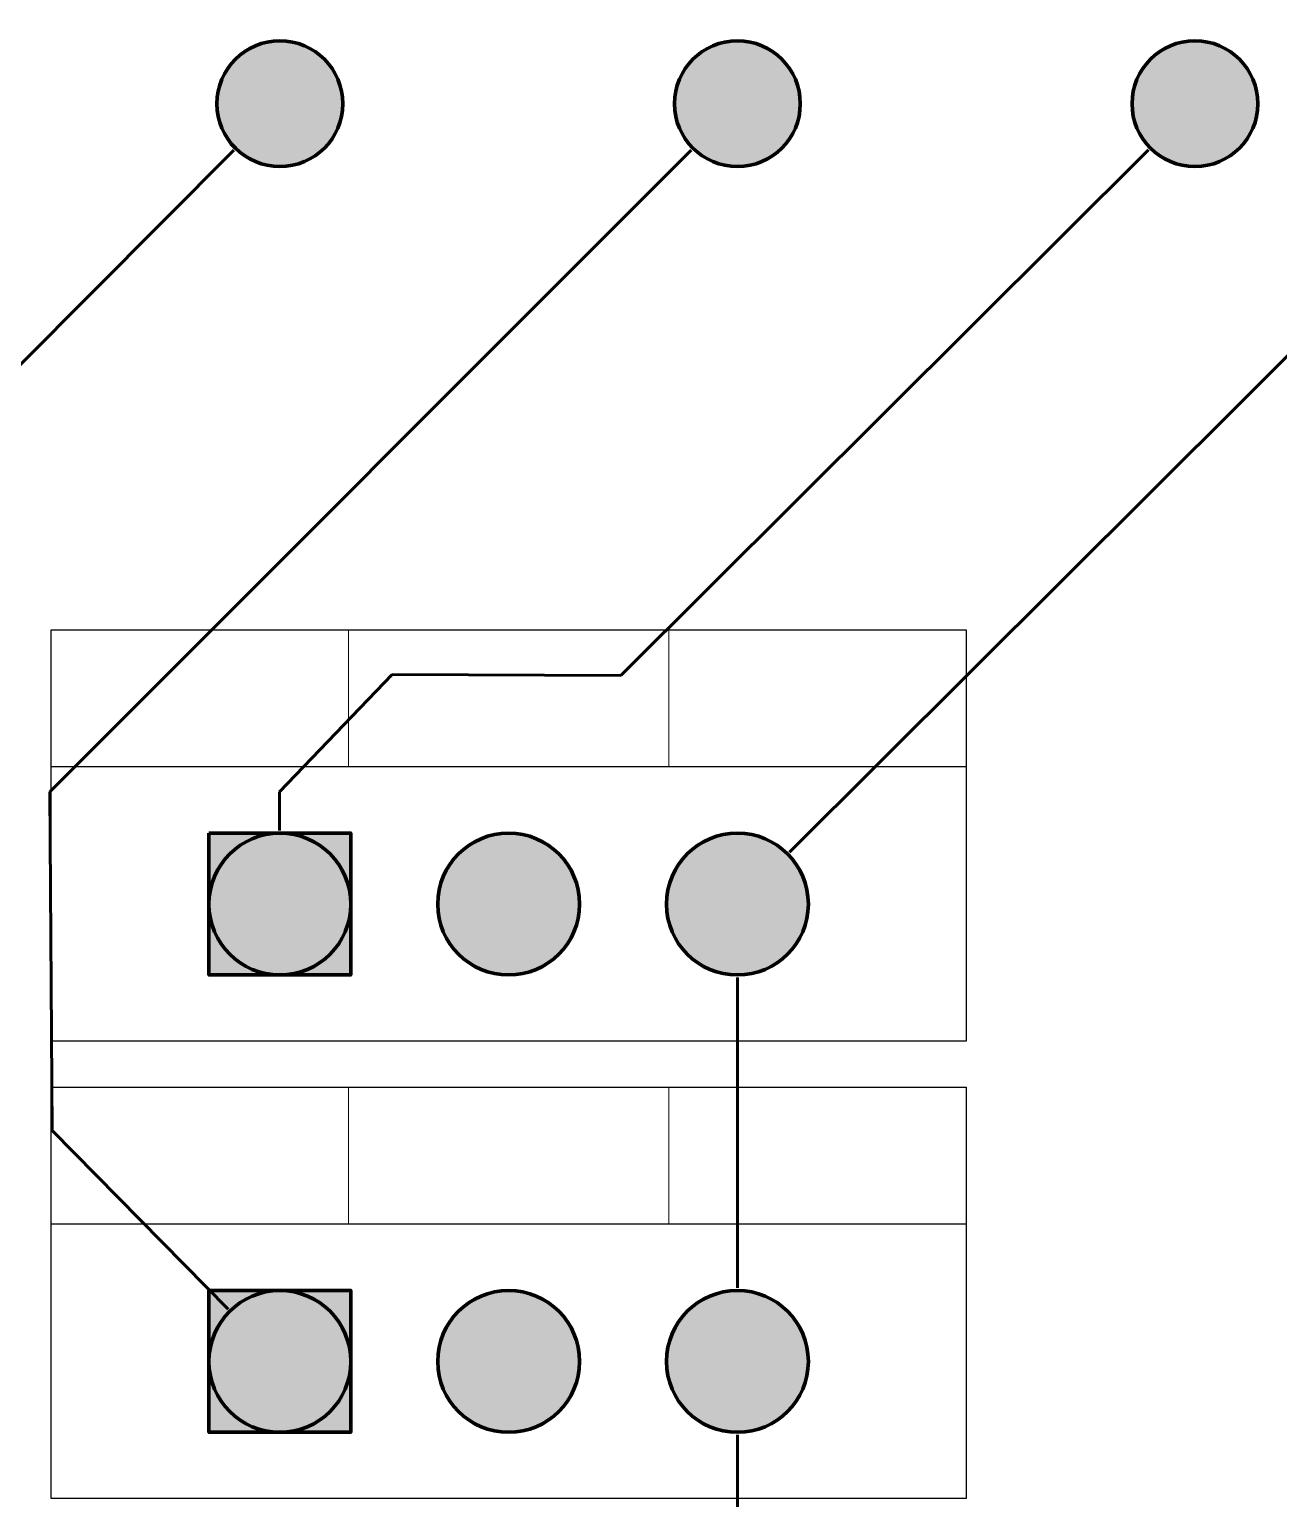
# Model space of a CAD drawing. Header units: inches. Extents: x 3.6 to 56.9, y 3.5 to 76.6.
# Drawn here: x 33.85 to 47.72, y 32.14 to 48.46 of the extents above; entities that cross this region are included whole.
import ezdxf

# ---------------------------------------------------------------- set-up
doc = ezdxf.new("R2010")
doc.units = ezdxf.units.IN
doc.header["$MEASUREMENT"] = 0
for name, color, linetype in [('board', 7, 'Continuous'), ('copper', 7, 'Continuous'), ('mask', 7, 'Continuous'), ('silk', 7, 'Continuous')]:
    doc.layers.add(name, color=color, linetype=linetype)

msp = doc.modelspace()

# ---------------------------------------------------------------- hatches: boundary and pattern name
at = {"layer": 'mask', "true_color": 0xffffff}
h = msp.add_hatch(color=7, dxfattribs=at)
edge = h.paths.add_edge_path()
edge.add_spline(control_points=[(36.634, 46.936), (36.248, 46.936), (35.935, 47.249), (35.935, 47.634), (35.935, 48.02), (36.248, 48.333), (36.634, 48.333), (37.019, 48.333), (37.332, 48.02), (37.332, 47.634), (37.332, 47.249), (37.019, 46.936), (36.634, 46.936)], knot_values=[0, 0, 0, 0, 1, 1, 1, 2, 2, 2, 3, 3, 3, 4, 4, 4, 4], degree=3, periodic=1)
h = msp.add_hatch(color=7, dxfattribs=at)
edge = h.paths.add_edge_path()
edge.add_spline(control_points=[(41.714, 46.936), (41.328, 46.936), (41.015, 47.249), (41.015, 47.634), (41.015, 48.02), (41.328, 48.333), (41.714, 48.333), (42.099, 48.333), (42.412, 48.02), (42.412, 47.634), (42.412, 47.249), (42.099, 46.936), (41.714, 46.936)], knot_values=[0, 0, 0, 0, 1, 1, 1, 2, 2, 2, 3, 3, 3, 4, 4, 4, 4], degree=3, periodic=1)
h = msp.add_hatch(color=7, dxfattribs=at)
edge = h.paths.add_edge_path()
edge.add_spline(control_points=[(46.794, 46.936), (46.408, 46.936), (46.095, 47.249), (46.095, 47.634), (46.095, 48.02), (46.408, 48.333), (46.794, 48.333), (47.179, 48.333), (47.492, 48.02), (47.492, 47.634), (47.492, 47.249), (47.179, 46.936), (46.794, 46.936)], knot_values=[0, 0, 0, 0, 1, 1, 1, 2, 2, 2, 3, 3, 3, 4, 4, 4, 4], degree=3, periodic=1)
h = msp.add_hatch(color=7, dxfattribs=at)
h.dxf.hatch_style = 2
h.paths.add_polyline_path([(35.846, 39.532), (37.421, 39.532), (37.421, 37.957), (35.846, 37.957)])
h = msp.add_hatch(color=7, dxfattribs=at)
edge = h.paths.add_edge_path()
edge.add_spline(control_points=[(37.421, 38.744), (37.421, 38.309), (37.069, 37.957), (36.634, 37.957), (36.199, 37.957), (35.846, 38.309), (35.846, 38.744), (35.846, 39.179), (36.199, 39.532), (36.634, 39.532), (37.069, 39.532), (37.421, 39.179), (37.421, 38.744)], knot_values=[0, 0, 0, 0, 1, 1, 1, 2, 2, 2, 3, 3, 3, 4, 4, 4, 4], degree=3, periodic=1)
h = msp.add_hatch(color=7, dxfattribs=at)
edge = h.paths.add_edge_path()
edge.add_spline(control_points=[(39.961, 38.744), (39.961, 38.309), (39.609, 37.957), (39.174, 37.957), (38.739, 37.957), (38.386, 38.309), (38.386, 38.744), (38.386, 39.179), (38.739, 39.532), (39.174, 39.532), (39.609, 39.532), (39.961, 39.179), (39.961, 38.744)], knot_values=[0, 0, 0, 0, 1, 1, 1, 2, 2, 2, 3, 3, 3, 4, 4, 4, 4], degree=3, periodic=1)
h = msp.add_hatch(color=7, dxfattribs=at)
edge = h.paths.add_edge_path()
edge.add_spline(control_points=[(42.501, 38.744), (42.501, 38.309), (42.149, 37.957), (41.714, 37.957), (41.279, 37.957), (40.926, 38.309), (40.926, 38.744), (40.926, 39.179), (41.279, 39.532), (41.714, 39.532), (42.149, 39.532), (42.501, 39.179), (42.501, 38.744)], knot_values=[0, 0, 0, 0, 1, 1, 1, 2, 2, 2, 3, 3, 3, 4, 4, 4, 4], degree=3, periodic=1)
h = msp.add_hatch(color=7, dxfattribs=at)
h.dxf.hatch_style = 2
h.paths.add_polyline_path([(35.846, 34.452), (37.421, 34.452), (37.421, 32.877), (35.846, 32.877)])
h = msp.add_hatch(color=7, dxfattribs=at)
edge = h.paths.add_edge_path()
edge.add_spline(control_points=[(37.421, 33.664), (37.421, 33.229), (37.069, 32.877), (36.634, 32.877), (36.199, 32.877), (35.846, 33.229), (35.846, 33.664), (35.846, 34.099), (36.199, 34.452), (36.634, 34.452), (37.069, 34.452), (37.421, 34.099), (37.421, 33.664)], knot_values=[0, 0, 0, 0, 1, 1, 1, 2, 2, 2, 3, 3, 3, 4, 4, 4, 4], degree=3, periodic=1)
h = msp.add_hatch(color=7, dxfattribs=at)
edge = h.paths.add_edge_path()
edge.add_spline(control_points=[(39.961, 33.664), (39.961, 33.229), (39.609, 32.877), (39.174, 32.877), (38.739, 32.877), (38.386, 33.229), (38.386, 33.664), (38.386, 34.099), (38.739, 34.452), (39.174, 34.452), (39.609, 34.452), (39.961, 34.099), (39.961, 33.664)], knot_values=[0, 0, 0, 0, 1, 1, 1, 2, 2, 2, 3, 3, 3, 4, 4, 4, 4], degree=3, periodic=1)
h = msp.add_hatch(color=7, dxfattribs=at)
edge = h.paths.add_edge_path()
edge.add_spline(control_points=[(42.501, 33.664), (42.501, 33.229), (42.149, 32.877), (41.714, 32.877), (41.279, 32.877), (40.926, 33.229), (40.926, 33.664), (40.926, 34.099), (41.279, 34.452), (41.714, 34.452), (42.149, 34.452), (42.501, 34.099), (42.501, 33.664)], knot_values=[0, 0, 0, 0, 1, 1, 1, 2, 2, 2, 3, 3, 3, 4, 4, 4, 4], degree=3, periodic=1)

# ---------------------------------------------------------------- linework, layer by layer
at = {"layer": 'board', "color": 7, "lineweight": 20, "true_color": 0xffffff}
msp.add_open_spline([(56.852, 12.165), (56.852, 12.165), (55.334, 10.643), (55.334, 10.643), (55.334, 10.643), (43.947, 10.643), (43.947, 10.643), (43.947, 10.643), (41.417, 8.109), (41.417, 8.109), (41.417, 8.109), (8.776, 8.109), (8.776, 8.109), (8.776, 8.109), (6.246, 10.643), (6.246, 10.643), (6.246, 10.643), (4.711, 10.643), (4.711, 10.643), (4.219, 10.587), (3.773, 10.94), (3.715, 11.431), (3.707, 11.498), (3.707, 11.571), (3.715, 11.64), (3.715, 11.64), (3.715, 75.509), (3.715, 75.509), (3.657, 76.002), (4.01, 76.448), (4.501, 76.506), (4.571, 76.514), (4.641, 76.514), (4.711, 76.506), (4.711, 76.506), (55.856, 76.506), (55.856, 76.506), (56.349, 76.564), (56.795, 76.21), (56.852, 75.718), (56.86, 75.648), (56.86, 75.578), (56.852, 75.509), (56.852, 75.509), (56.852, 12.165), (56.852, 12.165)], degree=3, knots=[0, 0, 0, 0, 1, 1, 1, 2, 2, 2, 3, 3, 3, 4, 4, 4, 5, 5, 5, 6, 6, 6, 7, 7, 7, 8, 8, 8, 9, 9, 9, 10, 10, 10, 11, 11, 11, 12, 12, 12, 13, 13, 13, 14, 14, 14, 15, 15, 15, 15], dxfattribs=at)
at = {"layer": 'copper', "color": 7, "lineweight": 60, "true_color": 0xffffff}
for points in [[(29.027, 39.992), (36.121, 47.119)], [(34.078, 39.992), (41.2, 47.12)], [(40.42, 41.282), (46.279, 47.121)], [(49.338, 46.346), (42.291, 39.32)], [(36.63, 39.992), (37.879, 41.295)], [(37.879, 41.295), (40.42, 41.282)], [(34.107, 36.23), (34.078, 39.992)], [(36.631, 39.56), (36.63, 39.992)], [(41.714, 34.48), (41.714, 37.929)], [(36.061, 34.245), (34.107, 36.23)], [(41.714, 32.849), (41.714, 29.4)]]:
    msp.add_lwpolyline(points, dxfattribs=at)
at = {"layer": 'copper', "color": 7, "lineweight": 50, "true_color": 0xffffff}
for points in [[(35.846, 39.532), (37.421, 39.532), (37.421, 37.957), (35.846, 37.957), (35.846, 39.532)], [(35.846, 34.452), (37.421, 34.452), (37.421, 32.877), (35.846, 32.877), (35.846, 34.452)]]:
    msp.add_lwpolyline(points, dxfattribs=at)
for points in [[(36.634, 46.936), (36.248, 46.936), (35.935, 47.249), (35.935, 47.634), (35.935, 48.02), (36.248, 48.333), (36.634, 48.333), (37.019, 48.333), (37.332, 48.02), (37.332, 47.634), (37.332, 47.249), (37.019, 46.936), (36.634, 46.936)], [(41.714, 46.936), (41.328, 46.936), (41.015, 47.249), (41.015, 47.634), (41.015, 48.02), (41.328, 48.333), (41.714, 48.333), (42.099, 48.333), (42.412, 48.02), (42.412, 47.634), (42.412, 47.249), (42.099, 46.936), (41.714, 46.936)], [(46.794, 46.936), (46.408, 46.936), (46.095, 47.249), (46.095, 47.634), (46.095, 48.02), (46.408, 48.333), (46.794, 48.333), (47.179, 48.333), (47.492, 48.02), (47.492, 47.634), (47.492, 47.249), (47.179, 46.936), (46.794, 46.936)], [(37.421, 38.744), (37.421, 38.309), (37.069, 37.957), (36.634, 37.957), (36.199, 37.957), (35.846, 38.309), (35.846, 38.744), (35.846, 39.179), (36.199, 39.532), (36.634, 39.532), (37.069, 39.532), (37.421, 39.179), (37.421, 38.744)], [(39.961, 38.744), (39.961, 38.309), (39.609, 37.957), (39.174, 37.957), (38.739, 37.957), (38.386, 38.309), (38.386, 38.744), (38.386, 39.179), (38.739, 39.532), (39.174, 39.532), (39.609, 39.532), (39.961, 39.179), (39.961, 38.744)], [(42.501, 38.744), (42.501, 38.309), (42.149, 37.957), (41.714, 37.957), (41.279, 37.957), (40.926, 38.309), (40.926, 38.744), (40.926, 39.179), (41.279, 39.532), (41.714, 39.532), (42.149, 39.532), (42.501, 39.179), (42.501, 38.744)], [(37.421, 33.664), (37.421, 33.229), (37.069, 32.877), (36.634, 32.877), (36.199, 32.877), (35.846, 33.229), (35.846, 33.664), (35.846, 34.099), (36.199, 34.452), (36.634, 34.452), (37.069, 34.452), (37.421, 34.099), (37.421, 33.664)], [(39.961, 33.664), (39.961, 33.229), (39.609, 32.877), (39.174, 32.877), (38.739, 32.877), (38.386, 33.229), (38.386, 33.664), (38.386, 34.099), (38.739, 34.452), (39.174, 34.452), (39.609, 34.452), (39.961, 34.099), (39.961, 33.664)], [(42.501, 33.664), (42.501, 33.229), (42.149, 32.877), (41.714, 32.877), (41.279, 32.877), (40.926, 33.229), (40.926, 33.664), (40.926, 34.099), (41.279, 34.452), (41.714, 34.452), (42.149, 34.452), (42.501, 34.099), (42.501, 33.664)]]:
    msp.add_open_spline(points, degree=3, knots=[0, 0, 0, 0, 1, 1, 1, 2, 2, 2, 3, 3, 3, 4, 4, 4, 4], dxfattribs=at)
at = {"layer": 'mask', "lineweight": 0}
for points in [[(35.846, 39.532), (37.421, 39.532), (37.421, 37.957), (35.846, 37.957), (35.846, 39.532)], [(35.846, 34.452), (37.421, 34.452), (37.421, 32.877), (35.846, 32.877), (35.846, 34.452)]]:
    msp.add_lwpolyline(points, dxfattribs=at)
at = {"layer": 'mask', "color": 7, "lineweight": 80, "true_color": 0xffffff}
for points in [[(35.846, 39.532), (37.421, 39.532), (37.421, 37.957), (35.846, 37.957), (35.846, 39.532)], [(35.846, 34.452), (37.421, 34.452), (37.421, 32.877), (35.846, 32.877), (35.846, 34.452)]]:
    msp.add_lwpolyline(points, dxfattribs=at)
at = {"layer": 'mask', "lineweight": 0}
for points in [[(36.634, 46.936), (36.248, 46.936), (35.935, 47.249), (35.935, 47.634), (35.935, 48.02), (36.248, 48.333), (36.634, 48.333), (37.019, 48.333), (37.332, 48.02), (37.332, 47.634), (37.332, 47.249), (37.019, 46.936), (36.634, 46.936)], [(41.714, 46.936), (41.328, 46.936), (41.015, 47.249), (41.015, 47.634), (41.015, 48.02), (41.328, 48.333), (41.714, 48.333), (42.099, 48.333), (42.412, 48.02), (42.412, 47.634), (42.412, 47.249), (42.099, 46.936), (41.714, 46.936)], [(46.794, 46.936), (46.408, 46.936), (46.095, 47.249), (46.095, 47.634), (46.095, 48.02), (46.408, 48.333), (46.794, 48.333), (47.179, 48.333), (47.492, 48.02), (47.492, 47.634), (47.492, 47.249), (47.179, 46.936), (46.794, 46.936)], [(37.421, 38.744), (37.421, 38.309), (37.069, 37.957), (36.634, 37.957), (36.199, 37.957), (35.846, 38.309), (35.846, 38.744), (35.846, 39.179), (36.199, 39.532), (36.634, 39.532), (37.069, 39.532), (37.421, 39.179), (37.421, 38.744)], [(39.961, 38.744), (39.961, 38.309), (39.609, 37.957), (39.174, 37.957), (38.739, 37.957), (38.386, 38.309), (38.386, 38.744), (38.386, 39.179), (38.739, 39.532), (39.174, 39.532), (39.609, 39.532), (39.961, 39.179), (39.961, 38.744)], [(42.501, 38.744), (42.501, 38.309), (42.149, 37.957), (41.714, 37.957), (41.279, 37.957), (40.926, 38.309), (40.926, 38.744), (40.926, 39.179), (41.279, 39.532), (41.714, 39.532), (42.149, 39.532), (42.501, 39.179), (42.501, 38.744)], [(37.421, 33.664), (37.421, 33.229), (37.069, 32.877), (36.634, 32.877), (36.199, 32.877), (35.846, 33.229), (35.846, 33.664), (35.846, 34.099), (36.199, 34.452), (36.634, 34.452), (37.069, 34.452), (37.421, 34.099), (37.421, 33.664)], [(39.961, 33.664), (39.961, 33.229), (39.609, 32.877), (39.174, 32.877), (38.739, 32.877), (38.386, 33.229), (38.386, 33.664), (38.386, 34.099), (38.739, 34.452), (39.174, 34.452), (39.609, 34.452), (39.961, 34.099), (39.961, 33.664)], [(42.501, 33.664), (42.501, 33.229), (42.149, 32.877), (41.714, 32.877), (41.279, 32.877), (40.926, 33.229), (40.926, 33.664), (40.926, 34.099), (41.279, 34.452), (41.714, 34.452), (42.149, 34.452), (42.501, 34.099), (42.501, 33.664)]]:
    msp.add_open_spline(points, degree=3, knots=[0, 0, 0, 0, 1, 1, 1, 2, 2, 2, 3, 3, 3, 4, 4, 4, 4], dxfattribs=at)
at = {"layer": 'mask', "color": 7, "lineweight": 80, "true_color": 0xffffff}
for points in [[(36.634, 46.936), (36.248, 46.936), (35.935, 47.249), (35.935, 47.634), (35.935, 48.02), (36.248, 48.333), (36.634, 48.333), (37.019, 48.333), (37.332, 48.02), (37.332, 47.634), (37.332, 47.249), (37.019, 46.936), (36.634, 46.936)], [(41.714, 46.936), (41.328, 46.936), (41.015, 47.249), (41.015, 47.634), (41.015, 48.02), (41.328, 48.333), (41.714, 48.333), (42.099, 48.333), (42.412, 48.02), (42.412, 47.634), (42.412, 47.249), (42.099, 46.936), (41.714, 46.936)], [(46.794, 46.936), (46.408, 46.936), (46.095, 47.249), (46.095, 47.634), (46.095, 48.02), (46.408, 48.333), (46.794, 48.333), (47.179, 48.333), (47.492, 48.02), (47.492, 47.634), (47.492, 47.249), (47.179, 46.936), (46.794, 46.936)], [(37.421, 38.744), (37.421, 38.309), (37.069, 37.957), (36.634, 37.957), (36.199, 37.957), (35.846, 38.309), (35.846, 38.744), (35.846, 39.179), (36.199, 39.532), (36.634, 39.532), (37.069, 39.532), (37.421, 39.179), (37.421, 38.744)], [(39.961, 38.744), (39.961, 38.309), (39.609, 37.957), (39.174, 37.957), (38.739, 37.957), (38.386, 38.309), (38.386, 38.744), (38.386, 39.179), (38.739, 39.532), (39.174, 39.532), (39.609, 39.532), (39.961, 39.179), (39.961, 38.744)], [(42.501, 38.744), (42.501, 38.309), (42.149, 37.957), (41.714, 37.957), (41.279, 37.957), (40.926, 38.309), (40.926, 38.744), (40.926, 39.179), (41.279, 39.532), (41.714, 39.532), (42.149, 39.532), (42.501, 39.179), (42.501, 38.744)], [(37.421, 33.664), (37.421, 33.229), (37.069, 32.877), (36.634, 32.877), (36.199, 32.877), (35.846, 33.229), (35.846, 33.664), (35.846, 34.099), (36.199, 34.452), (36.634, 34.452), (37.069, 34.452), (37.421, 34.099), (37.421, 33.664)], [(39.961, 33.664), (39.961, 33.229), (39.609, 32.877), (39.174, 32.877), (38.739, 32.877), (38.386, 33.229), (38.386, 33.664), (38.386, 34.099), (38.739, 34.452), (39.174, 34.452), (39.609, 34.452), (39.961, 34.099), (39.961, 33.664)], [(42.501, 33.664), (42.501, 33.229), (42.149, 32.877), (41.714, 32.877), (41.279, 32.877), (40.926, 33.229), (40.926, 33.664), (40.926, 34.099), (41.279, 34.452), (41.714, 34.452), (42.149, 34.452), (42.501, 34.099), (42.501, 33.664)]]:
    msp.add_open_spline(points, degree=3, knots=[0, 0, 0, 0, 1, 1, 1, 2, 2, 2, 3, 3, 3, 4, 4, 4, 4], dxfattribs=at)
at = {"layer": 'silk', "color": 7, "lineweight": 25, "true_color": 0xffffff}
for points in [[(34.094, 41.792), (44.254, 41.792)], [(34.094, 37.22), (34.094, 41.792)], [(34.094, 41.792), (44.254, 41.792)], [(34.094, 40.268), (34.094, 41.792)], [(44.254, 41.792), (44.254, 37.22)], [(44.254, 41.792), (44.254, 40.268)], [(44.254, 40.268), (34.094, 40.268)], [(44.254, 37.22), (34.094, 37.22)], [(34.094, 36.712), (44.254, 36.712)], [(34.094, 32.14), (34.094, 36.712)], [(34.094, 36.712), (44.254, 36.712)], [(34.094, 35.188), (34.094, 36.712)], [(44.254, 36.712), (44.254, 32.14)], [(44.254, 36.712), (44.254, 35.188)], [(44.254, 35.188), (34.094, 35.188)], [(44.254, 32.14), (34.094, 32.14)]]:
    msp.add_lwpolyline(points, dxfattribs=at)
at = {"layer": 'silk', "color": 7, "lineweight": 13, "true_color": 0xffffff}
for points in [[(37.396, 41.792), (37.396, 40.268)], [(40.952, 41.792), (40.952, 40.268)], [(37.396, 36.712), (37.396, 35.188)], [(40.952, 36.712), (40.952, 35.188)]]:
    msp.add_lwpolyline(points, dxfattribs=at)
at = {"layer": 'silk', "lineweight": 0}
for points in [[(35.846, 39.532), (37.421, 39.532), (37.421, 37.957), (35.846, 37.957), (35.846, 39.532)], [(35.846, 34.452), (37.421, 34.452), (37.421, 32.877), (35.846, 32.877), (35.846, 34.452)]]:
    msp.add_lwpolyline(points, dxfattribs=at)
at = {"layer": 'silk', "color": 18, "lineweight": 80, "true_color": 0x000000}
for points in [[(35.846, 39.532), (37.421, 39.532), (37.421, 37.957), (35.846, 37.957), (35.846, 39.532)], [(35.846, 34.452), (37.421, 34.452), (37.421, 32.877), (35.846, 32.877), (35.846, 34.452)]]:
    msp.add_lwpolyline(points, dxfattribs=at)
at = {"layer": 'silk', "lineweight": 0}
for points in [[(36.634, 46.936), (36.248, 46.936), (35.935, 47.249), (35.935, 47.634), (35.935, 48.02), (36.248, 48.333), (36.634, 48.333), (37.019, 48.333), (37.332, 48.02), (37.332, 47.634), (37.332, 47.249), (37.019, 46.936), (36.634, 46.936)], [(41.714, 46.936), (41.328, 46.936), (41.015, 47.249), (41.015, 47.634), (41.015, 48.02), (41.328, 48.333), (41.714, 48.333), (42.099, 48.333), (42.412, 48.02), (42.412, 47.634), (42.412, 47.249), (42.099, 46.936), (41.714, 46.936)], [(46.794, 46.936), (46.408, 46.936), (46.095, 47.249), (46.095, 47.634), (46.095, 48.02), (46.408, 48.333), (46.794, 48.333), (47.179, 48.333), (47.492, 48.02), (47.492, 47.634), (47.492, 47.249), (47.179, 46.936), (46.794, 46.936)], [(37.421, 38.744), (37.421, 38.309), (37.069, 37.957), (36.634, 37.957), (36.199, 37.957), (35.846, 38.309), (35.846, 38.744), (35.846, 39.179), (36.199, 39.532), (36.634, 39.532), (37.069, 39.532), (37.421, 39.179), (37.421, 38.744)], [(39.961, 38.744), (39.961, 38.309), (39.609, 37.957), (39.174, 37.957), (38.739, 37.957), (38.386, 38.309), (38.386, 38.744), (38.386, 39.179), (38.739, 39.532), (39.174, 39.532), (39.609, 39.532), (39.961, 39.179), (39.961, 38.744)], [(42.501, 38.744), (42.501, 38.309), (42.149, 37.957), (41.714, 37.957), (41.279, 37.957), (40.926, 38.309), (40.926, 38.744), (40.926, 39.179), (41.279, 39.532), (41.714, 39.532), (42.149, 39.532), (42.501, 39.179), (42.501, 38.744)], [(37.421, 33.664), (37.421, 33.229), (37.069, 32.877), (36.634, 32.877), (36.199, 32.877), (35.846, 33.229), (35.846, 33.664), (35.846, 34.099), (36.199, 34.452), (36.634, 34.452), (37.069, 34.452), (37.421, 34.099), (37.421, 33.664)], [(39.961, 33.664), (39.961, 33.229), (39.609, 32.877), (39.174, 32.877), (38.739, 32.877), (38.386, 33.229), (38.386, 33.664), (38.386, 34.099), (38.739, 34.452), (39.174, 34.452), (39.609, 34.452), (39.961, 34.099), (39.961, 33.664)], [(42.501, 33.664), (42.501, 33.229), (42.149, 32.877), (41.714, 32.877), (41.279, 32.877), (40.926, 33.229), (40.926, 33.664), (40.926, 34.099), (41.279, 34.452), (41.714, 34.452), (42.149, 34.452), (42.501, 34.099), (42.501, 33.664)]]:
    msp.add_open_spline(points, degree=3, knots=[0, 0, 0, 0, 1, 1, 1, 2, 2, 2, 3, 3, 3, 4, 4, 4, 4], dxfattribs=at)
at = {"layer": 'silk', "color": 18, "lineweight": 80, "true_color": 0x000000}
for points in [[(36.634, 46.936), (36.248, 46.936), (35.935, 47.249), (35.935, 47.634), (35.935, 48.02), (36.248, 48.333), (36.634, 48.333), (37.019, 48.333), (37.332, 48.02), (37.332, 47.634), (37.332, 47.249), (37.019, 46.936), (36.634, 46.936)], [(41.714, 46.936), (41.328, 46.936), (41.015, 47.249), (41.015, 47.634), (41.015, 48.02), (41.328, 48.333), (41.714, 48.333), (42.099, 48.333), (42.412, 48.02), (42.412, 47.634), (42.412, 47.249), (42.099, 46.936), (41.714, 46.936)], [(46.794, 46.936), (46.408, 46.936), (46.095, 47.249), (46.095, 47.634), (46.095, 48.02), (46.408, 48.333), (46.794, 48.333), (47.179, 48.333), (47.492, 48.02), (47.492, 47.634), (47.492, 47.249), (47.179, 46.936), (46.794, 46.936)], [(37.421, 38.744), (37.421, 38.309), (37.069, 37.957), (36.634, 37.957), (36.199, 37.957), (35.846, 38.309), (35.846, 38.744), (35.846, 39.179), (36.199, 39.532), (36.634, 39.532), (37.069, 39.532), (37.421, 39.179), (37.421, 38.744)], [(39.961, 38.744), (39.961, 38.309), (39.609, 37.957), (39.174, 37.957), (38.739, 37.957), (38.386, 38.309), (38.386, 38.744), (38.386, 39.179), (38.739, 39.532), (39.174, 39.532), (39.609, 39.532), (39.961, 39.179), (39.961, 38.744)], [(42.501, 38.744), (42.501, 38.309), (42.149, 37.957), (41.714, 37.957), (41.279, 37.957), (40.926, 38.309), (40.926, 38.744), (40.926, 39.179), (41.279, 39.532), (41.714, 39.532), (42.149, 39.532), (42.501, 39.179), (42.501, 38.744)], [(37.421, 33.664), (37.421, 33.229), (37.069, 32.877), (36.634, 32.877), (36.199, 32.877), (35.846, 33.229), (35.846, 33.664), (35.846, 34.099), (36.199, 34.452), (36.634, 34.452), (37.069, 34.452), (37.421, 34.099), (37.421, 33.664)], [(39.961, 33.664), (39.961, 33.229), (39.609, 32.877), (39.174, 32.877), (38.739, 32.877), (38.386, 33.229), (38.386, 33.664), (38.386, 34.099), (38.739, 34.452), (39.174, 34.452), (39.609, 34.452), (39.961, 34.099), (39.961, 33.664)], [(42.501, 33.664), (42.501, 33.229), (42.149, 32.877), (41.714, 32.877), (41.279, 32.877), (40.926, 33.229), (40.926, 33.664), (40.926, 34.099), (41.279, 34.452), (41.714, 34.452), (42.149, 34.452), (42.501, 34.099), (42.501, 33.664)]]:
    msp.add_open_spline(points, degree=3, knots=[0, 0, 0, 0, 1, 1, 1, 2, 2, 2, 3, 3, 3, 4, 4, 4, 4], dxfattribs=at)

doc.saveas('drawing.dxf')
